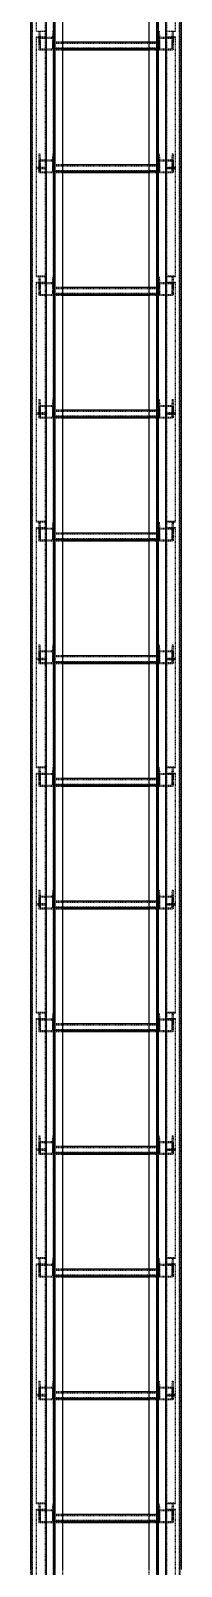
# Model space of a CAD drawing. Header units: millimetres. Extents: x 5143 to 30813, y 232 to 21408.
# Drawn here: x 26132 to 26254, y 14213 to 15460 of the extents above; entities that cross this region are included whole.
import ezdxf

# ---------------------------------------------------------------- set-up
doc = ezdxf.new("R2010")
doc.units = ezdxf.units.MM
doc.header["$LTSCALE"] = 0.25
for name, pattern in [('XKITLINE00', [0]), ('XKITLINE02', [4, 2, -2]), ('XKITLINE03', [6, 3, -1, 1, -1])]:
    doc.linetypes.add(name, pattern=pattern)

msp = doc.modelspace()

# ---------------------------------------------------------------- linework, layer by layer
at = {"color": 3, "linetype": 'XKITLINE02'}
for p, q in [((26132.5, 14106.6), (26132.5, 15751.3)), ((26133.1, 14107), (26133.1, 15752)), ((26150.3, 14107), (26150.3, 15752)), ((26150.8, 14106.6), (26150.8, 15751.3)), ((26151.7, 14106.6), (26151.7, 15752.1)), ((26234.9, 14106.6), (26234.9, 15751.3)), ((26235.4, 14107), (26235.4, 15752)), ((26252.7, 14107), (26252.7, 15752)), ((26253.2, 14106.6), (26253.2, 15751.3)), ((26227.9, 14101.9), (26227.9, 15741.9)), ((26234.5, 14100.4), (26234.5, 15741.9)), ((26235.4, 14100.3), (26235.4, 15742)), ((26234.1, 14162.1), (26234.1, 15722.6)), ((26131.7, 14120.8), (26131.7, 15703.3)), ((26157.9, 14102), (26157.9, 15697)), ((26150.4, 14100.3), (26150.4, 15670.6)), ((26151.2, 14100.4), (26151.2, 15670.6)), ((26136.4, 15459.6), (26136.4, 15547.9)), ((26143.6, 15454), (26143.6, 15547.3)), ((26144.4, 15454), (26144.4, 15547.9)), ((26241.4, 15454), (26241.4, 15547.9)), ((26242.2, 15454), (26242.2, 15547.3)), ((26249.4, 15459.6), (26249.4, 15547.9)), ((26136.4, 15459.6), (26143.6, 15459.6)), ((26136.4, 15348.6), (26136.4, 15455)), ((26136.4, 15455), (26143.6, 15455)), ((26136.4, 15454.5), (26144.4, 15454.5)), ((26138.4, 15459.5), (26138.4, 15450)), ((26138.4, 15459.5), (26139.1, 15459.5)), ((26138.4, 15459.5), (26138.4, 15454)), ((26138.4, 15454), (26138.4, 15444.5)), ((26138.4, 15454), (26150.4, 15454)), ((26138.4, 15450), (26139.1, 15450)), ((26138.4, 15450), (26138.4, 15444.5)), ((26139.1, 15459.5), (26139.1, 15450)), ((26139.1, 15459.5), (26139.4, 15454.7)), ((26139.1, 15450), (26139.4, 15445.2)), ((26139.4, 15454.7), (26139.4, 15445.2)), ((26139.4, 15454.7), (26149.3, 15454.7)), ((26143.6, 15349.1), (26143.6, 15459.8)), ((26143.6, 15459.8), (26144.4, 15459.8)), ((26143.6, 15454), (26144.4, 15454)), ((26144.4, 15348.6), (26144.4, 15459.8)), ((26149.7, 15459.5), (26149.3, 15454.7)), ((26149.3, 15454.7), (26149.3, 15445.2)), ((26149.7, 15450), (26149.3, 15445.2)), ((26149.7, 15459.5), (26149.7, 15450)), ((26149.7, 15459.5), (26150.4, 15459.5)), ((26149.7, 15450), (26150.4, 15450)), ((26150.4, 15459.5), (26150.4, 15450)), ((26150.4, 15459.5), (26150.4, 15454)), ((26150.4, 15454), (26150.4, 15444.5)), ((26150.4, 15444.5), (26150.4, 15451)), ((26150.4, 15451), (26157.9, 15451)), ((26150.4, 15450.9), (26235.4, 15450.9)), ((26150.4, 15450), (26150.4, 15444.5)), ((26150.4, 15450), (26235.4, 15450)), ((26150.4, 15450), (26235.4, 15450)), ((26227.9, 15451), (26235.4, 15451)), ((26235.4, 15459.5), (26235.4, 15454)), ((26235.4, 15459.5), (26236, 15459.5)), ((26235.4, 15459.5), (26235.4, 15450)), ((26235.4, 15454), (26247.4, 15454)), ((26235.4, 15454), (26235.4, 15444.5)), ((26235.4, 15444.5), (26235.4, 15451)), ((26235.4, 15450), (26235.4, 15444.5)), ((26235.4, 15450), (26236, 15450)), ((26236, 15459.5), (26236.4, 15454.7)), ((26236, 15459.5), (26236, 15450)), ((26236, 15450), (26236.4, 15445.2)), ((26236.4, 15454.7), (26246.3, 15454.7)), ((26236.4, 15454.7), (26236.4, 15445.2)), ((26241.4, 15348.6), (26241.4, 15459.8)), ((26241.4, 15459.8), (26242.2, 15459.8)), ((26241.4, 15454.5), (26249.4, 15454.5)), ((26241.4, 15454), (26242.2, 15454)), ((26242.2, 15349.1), (26242.2, 15459.8)), ((26242.2, 15459.6), (26249.4, 15459.6)), ((26242.2, 15455), (26249.4, 15455)), ((26246.7, 15459.5), (26246.3, 15454.7)), ((26246.3, 15454.7), (26246.3, 15445.2)), ((26246.7, 15450), (26246.3, 15445.2)), ((26246.7, 15459.5), (26247.4, 15459.5)), ((26246.7, 15459.5), (26246.7, 15450)), ((26246.7, 15450), (26247.4, 15450)), ((26247.4, 15459.5), (26247.4, 15454)), ((26247.4, 15459.5), (26247.4, 15450)), ((26247.4, 15454), (26247.4, 15444.5)), ((26247.4, 15450), (26247.4, 15444.5)), ((26249.4, 15348.6), (26249.4, 15455)), ((26138.4, 15444.5), (26150.4, 15444.5)), ((26139.4, 15445.2), (26149.3, 15445.2)), ((26150.4, 15446.1), (26235.4, 15446.1)), ((26150.4, 15445.5), (26157.9, 15445.5)), ((26150.4, 15445.3), (26235.4, 15445.3)), ((26150.4, 15444.5), (26157.9, 15444.5)), ((26227.9, 15445.5), (26235.4, 15445.5)), ((26227.9, 15444.5), (26235.4, 15444.5)), ((26235.4, 15444.5), (26247.4, 15444.5)), ((26236.4, 15445.2), (26246.3, 15445.2)), ((26136.4, 15349.1), (26143.6, 15349.1)), ((26138.4, 15359.9), (26138.4, 15350.3)), ((26138.4, 15359.9), (26139.1, 15359.9)), ((26138.4, 15359.9), (26138.4, 15354.4)), ((26138.4, 15354.4), (26138.4, 15344.8)), ((26138.4, 15354.4), (26150.4, 15354.4)), ((26138.4, 15350.3), (26139.1, 15350.3)), ((26138.4, 15350.3), (26138.4, 15344.8)), ((26139.1, 15359.9), (26139.1, 15350.3)), ((26139.1, 15359.9), (26139.4, 15355.1)), ((26139.1, 15350.3), (26139.4, 15345.5)), ((26139.4, 15355.1), (26139.4, 15345.5)), ((26139.4, 15355.1), (26149.3, 15355.1)), ((26143.6, 15353.9), (26144.4, 15353.9)), ((26149.7, 15359.9), (26149.3, 15355.1)), ((26149.3, 15355.1), (26149.3, 15345.5)), ((26149.7, 15350.3), (26149.3, 15345.5)), ((26149.7, 15359.9), (26149.7, 15350.3)), ((26149.7, 15359.9), (26150.4, 15359.9)), ((26149.7, 15350.3), (26150.4, 15350.3)), ((26150.4, 15359.9), (26150.4, 15350.3)), ((26150.4, 15359.9), (26150.4, 15354.4)), ((26150.4, 15354.4), (26150.4, 15344.8)), ((26150.4, 15344.8), (26150.4, 15351.3)), ((26150.4, 15351.3), (26235.4, 15351.3)), ((26150.4, 15351.3), (26157.9, 15351.3)), ((26150.4, 15350.4), (26235.4, 15350.4)), ((26150.4, 15350.3), (26235.4, 15350.3)), ((26150.4, 15350.3), (26150.4, 15344.8)), ((26227.9, 15351.3), (26235.4, 15351.3)), ((26235.4, 15359.9), (26235.4, 15354.4)), ((26235.4, 15359.9), (26236, 15359.9)), ((26235.4, 15359.9), (26235.4, 15350.3)), ((26235.4, 15354.4), (26247.4, 15354.4)), ((26235.4, 15354.4), (26235.4, 15344.8)), ((26235.4, 15344.8), (26235.4, 15351.3)), ((26235.4, 15350.3), (26235.4, 15344.8)), ((26235.4, 15350.3), (26236, 15350.3)), ((26236, 15359.9), (26236.4, 15355.1)), ((26236, 15359.9), (26236, 15350.3)), ((26236, 15350.3), (26236.4, 15345.5)), ((26236.4, 15355.1), (26246.3, 15355.1)), ((26236.4, 15355.1), (26236.4, 15345.5)), ((26241.4, 15353.9), (26242.2, 15353.9)), ((26242.2, 15349.1), (26249.4, 15349.1)), ((26246.7, 15359.9), (26246.3, 15355.1)), ((26246.3, 15355.1), (26246.3, 15345.5)), ((26246.7, 15350.3), (26246.3, 15345.5)), ((26246.7, 15359.9), (26247.4, 15359.9)), ((26246.7, 15359.9), (26246.7, 15350.3)), ((26246.7, 15350.3), (26247.4, 15350.3)), ((26247.4, 15359.9), (26247.4, 15354.4)), ((26247.4, 15359.9), (26247.4, 15350.3)), ((26247.4, 15354.4), (26247.4, 15344.8)), ((26247.4, 15350.3), (26247.4, 15344.8)), ((26136.4, 15348.6), (26144.4, 15348.6)), ((26136.4, 15260.4), (26136.4, 15348.6)), ((26136.4, 15348.6), (26144.4, 15348.6)), ((26136.4, 15348), (26143.6, 15348)), ((26138.4, 15344.8), (26150.4, 15344.8)), ((26139.4, 15345.5), (26149.3, 15345.5)), ((26143.6, 15254.7), (26143.6, 15348)), ((26143.6, 15342.3), (26144.4, 15342.3)), ((26144.4, 15254.7), (26144.4, 15348.6)), ((26150.4, 15346.5), (26235.4, 15346.5)), ((26150.4, 15345.9), (26157.9, 15345.9)), ((26150.4, 15345.6), (26235.4, 15345.6)), ((26150.4, 15344.8), (26157.9, 15344.8)), ((26227.9, 15345.9), (26235.4, 15345.9)), ((26227.9, 15344.8), (26235.4, 15344.8)), ((26235.4, 15344.8), (26247.4, 15344.8)), ((26236.4, 15345.5), (26246.3, 15345.5)), ((26241.4, 15348.6), (26249.4, 15348.6)), ((26241.4, 15254.7), (26241.4, 15348.6)), ((26241.4, 15348.6), (26249.4, 15348.6)), ((26241.4, 15342.3), (26242.2, 15342.3)), ((26242.2, 15254.7), (26242.2, 15348)), ((26242.2, 15348), (26249.4, 15348)), ((26249.4, 15260.4), (26249.4, 15348.6)), ((26136.4, 15261), (26144.4, 15261)), ((26136.4, 15260.4), (26143.6, 15260.4)), ((26136.4, 15149.3), (26136.4, 15255.7)), ((26136.4, 15255.7), (26143.6, 15255.7)), ((26136.4, 15255.2), (26144.4, 15255.2)), ((26138.4, 15260.2), (26138.4, 15250.7)), ((26138.4, 15260.2), (26139.1, 15260.2)), ((26138.4, 15260.2), (26138.4, 15254.8)), ((26138.4, 15254.8), (26138.4, 15245.2)), ((26138.4, 15254.8), (26150.4, 15254.8)), ((26138.4, 15250.7), (26139.1, 15250.7)), ((26138.4, 15250.7), (26138.4, 15245.2)), ((26139.1, 15260.2), (26139.1, 15250.7)), ((26139.1, 15260.2), (26139.4, 15255.5)), ((26139.1, 15250.7), (26139.4, 15245.9)), ((26139.4, 15255.5), (26139.4, 15245.9)), ((26139.4, 15255.5), (26149.3, 15255.5)), ((26143.6, 15149.9), (26143.6, 15260.5)), ((26143.6, 15260.5), (26144.4, 15260.5)), ((26143.6, 15254.7), (26144.4, 15254.7)), ((26144.4, 15149.3), (26144.4, 15260.5)), ((26149.7, 15260.2), (26149.3, 15255.5)), ((26149.3, 15255.5), (26149.3, 15245.9)), ((26149.7, 15250.7), (26149.3, 15245.9)), ((26149.7, 15260.2), (26149.7, 15250.7)), ((26149.7, 15260.2), (26150.4, 15260.2)), ((26149.7, 15250.7), (26150.4, 15250.7)), ((26150.4, 15260.2), (26150.4, 15250.7)), ((26150.4, 15260.2), (26150.4, 15254.8)), ((26150.4, 15254.8), (26150.4, 15245.2)), ((26150.4, 15245.2), (26150.4, 15251.7)), ((26150.4, 15251.7), (26235.4, 15251.7)), ((26150.4, 15251.7), (26157.9, 15251.7)), ((26150.4, 15250.7), (26150.4, 15245.2)), ((26150.4, 15250.7), (26235.4, 15250.7)), ((26150.4, 15250.7), (26235.4, 15250.7)), ((26227.9, 15251.7), (26235.4, 15251.7)), ((26235.4, 15260.2), (26235.4, 15254.8)), ((26235.4, 15260.2), (26236, 15260.2)), ((26235.4, 15260.2), (26235.4, 15250.7)), ((26235.4, 15254.8), (26247.4, 15254.8)), ((26235.4, 15254.8), (26235.4, 15245.2)), ((26235.4, 15245.2), (26235.4, 15251.7)), ((26235.4, 15250.7), (26235.4, 15245.2)), ((26235.4, 15250.7), (26236, 15250.7)), ((26236, 15260.2), (26236.4, 15255.5)), ((26236, 15260.2), (26236, 15250.7)), ((26236, 15250.7), (26236.4, 15245.9)), ((26236.4, 15255.5), (26246.3, 15255.5)), ((26236.4, 15255.5), (26236.4, 15245.9)), ((26241.4, 15261), (26249.4, 15261)), ((26241.4, 15149.3), (26241.4, 15260.5)), ((26241.4, 15260.5), (26242.2, 15260.5)), ((26241.4, 15255.2), (26249.4, 15255.2)), ((26241.4, 15254.7), (26242.2, 15254.7)), ((26242.2, 15149.9), (26242.2, 15260.5)), ((26242.2, 15260.4), (26249.4, 15260.4)), ((26242.2, 15255.7), (26249.4, 15255.7)), ((26246.7, 15260.2), (26246.3, 15255.5)), ((26246.3, 15255.5), (26246.3, 15245.9)), ((26246.7, 15250.7), (26246.3, 15245.9)), ((26246.7, 15260.2), (26247.4, 15260.2)), ((26246.7, 15260.2), (26246.7, 15250.7)), ((26246.7, 15250.7), (26247.4, 15250.7)), ((26247.4, 15260.2), (26247.4, 15254.8)), ((26247.4, 15260.2), (26247.4, 15250.7)), ((26247.4, 15254.8), (26247.4, 15245.2)), ((26247.4, 15250.7), (26247.4, 15245.2)), ((26249.4, 15149.3), (26249.4, 15255.7)), ((26138.4, 15245.2), (26150.4, 15245.2)), ((26139.4, 15245.9), (26149.3, 15245.9)), ((26150.4, 15246.8), (26235.4, 15246.8)), ((26150.4, 15246.2), (26157.9, 15246.2)), ((26150.4, 15246), (26235.4, 15246)), ((26150.4, 15245.2), (26157.9, 15245.2)), ((26227.9, 15246.2), (26235.4, 15246.2)), ((26227.9, 15245.2), (26235.4, 15245.2)), ((26235.4, 15245.2), (26247.4, 15245.2)), ((26236.4, 15245.9), (26246.3, 15245.9)), ((26136.4, 15149.9), (26143.6, 15149.9)), ((26136.4, 15061.1), (26136.4, 15149.3)), ((26136.4, 15149.3), (26144.4, 15149.3)), ((26136.4, 15149.3), (26144.4, 15149.3)), ((26138.4, 15160.6), (26138.4, 15151.1)), ((26138.4, 15160.6), (26139.1, 15160.6)), ((26138.4, 15160.6), (26138.4, 15155.1)), ((26138.4, 15155.1), (26138.4, 15145.6)), ((26138.4, 15155.1), (26150.4, 15155.1)), ((26138.4, 15151.1), (26139.1, 15151.1)), ((26138.4, 15151.1), (26138.4, 15145.6)), ((26139.1, 15160.6), (26139.1, 15151.1)), ((26139.1, 15160.6), (26139.4, 15155.8)), ((26139.1, 15151.1), (26139.4, 15146.3)), ((26139.4, 15155.8), (26139.4, 15146.3)), ((26139.4, 15155.8), (26149.3, 15155.8)), ((26143.6, 15154.7), (26144.4, 15154.7)), ((26144.4, 15055.4), (26144.4, 15149.3)), ((26149.7, 15160.6), (26149.3, 15155.8)), ((26149.3, 15155.8), (26149.3, 15146.3)), ((26149.7, 15151.1), (26149.3, 15146.3)), ((26149.7, 15160.6), (26149.7, 15151.1)), ((26149.7, 15160.6), (26150.4, 15160.6)), ((26149.7, 15151.1), (26150.4, 15151.1)), ((26150.4, 15160.6), (26150.4, 15151.1)), ((26150.4, 15160.6), (26150.4, 15155.1)), ((26150.4, 15155.1), (26150.4, 15145.6)), ((26150.4, 15145.6), (26150.4, 15152.1)), ((26150.4, 15152.1), (26157.9, 15152.1)), ((26150.4, 15152), (26235.4, 15152)), ((26150.4, 15151.1), (26235.4, 15151.1)), ((26150.4, 15151.1), (26235.4, 15151.1)), ((26150.4, 15151.1), (26150.4, 15145.6)), ((26227.9, 15152.1), (26235.4, 15152.1)), ((26235.4, 15160.6), (26235.4, 15155.1)), ((26235.4, 15160.6), (26236, 15160.6)), ((26235.4, 15160.6), (26235.4, 15151.1)), ((26235.4, 15155.1), (26247.4, 15155.1)), ((26235.4, 15155.1), (26235.4, 15145.6)), ((26235.4, 15145.6), (26235.4, 15152.1)), ((26235.4, 15151.1), (26235.4, 15145.6)), ((26235.4, 15151.1), (26236, 15151.1)), ((26236, 15160.6), (26236.4, 15155.8)), ((26236, 15160.6), (26236, 15151.1)), ((26236, 15151.1), (26236.4, 15146.3)), ((26236.4, 15155.8), (26246.3, 15155.8)), ((26236.4, 15155.8), (26236.4, 15146.3)), ((26241.4, 15154.7), (26242.2, 15154.7)), ((26241.4, 15055.4), (26241.4, 15149.3)), ((26241.4, 15149.3), (26249.4, 15149.3)), ((26241.4, 15149.3), (26249.4, 15149.3)), ((26242.2, 15149.9), (26249.4, 15149.9)), ((26246.7, 15160.6), (26246.3, 15155.8)), ((26246.3, 15155.8), (26246.3, 15146.3)), ((26246.7, 15151.1), (26246.3, 15146.3)), ((26246.7, 15160.6), (26247.4, 15160.6)), ((26246.7, 15160.6), (26246.7, 15151.1)), ((26246.7, 15151.1), (26247.4, 15151.1)), ((26247.4, 15160.6), (26247.4, 15155.1)), ((26247.4, 15160.6), (26247.4, 15151.1)), ((26247.4, 15155.1), (26247.4, 15145.6)), ((26247.4, 15151.1), (26247.4, 15145.6)), ((26249.4, 15061.1), (26249.4, 15149.3)), ((26136.4, 15148.7), (26143.6, 15148.7)), ((26138.4, 15145.6), (26150.4, 15145.6)), ((26139.4, 15146.3), (26149.3, 15146.3)), ((26143.6, 15055.4), (26143.6, 15148.7)), ((26143.6, 15143.1), (26144.4, 15143.1)), ((26150.4, 15147.2), (26235.4, 15147.2)), ((26150.4, 15146.6), (26157.9, 15146.6)), ((26150.4, 15146.4), (26235.4, 15146.4)), ((26150.4, 15145.6), (26157.9, 15145.6)), ((26227.9, 15146.6), (26235.4, 15146.6)), ((26227.9, 15145.6), (26235.4, 15145.6)), ((26235.4, 15145.6), (26247.4, 15145.6)), ((26236.4, 15146.3), (26246.3, 15146.3)), ((26241.4, 15143.1), (26242.2, 15143.1)), ((26242.2, 15055.4), (26242.2, 15148.7)), ((26242.2, 15148.7), (26249.4, 15148.7)), ((26136.4, 15061.7), (26144.4, 15061.7)), ((26136.4, 15061.1), (26143.6, 15061.1)), ((26136.4, 14950.1), (26136.4, 15056.5)), ((26136.4, 15056.5), (26143.6, 15056.5)), ((26136.4, 15055.9), (26144.4, 15055.9)), ((26138.4, 15061), (26138.4, 15051.4)), ((26138.4, 15061), (26139.1, 15061)), ((26138.4, 15061), (26138.4, 15055.5)), ((26138.4, 15055.5), (26138.4, 15045.9)), ((26138.4, 15055.5), (26150.4, 15055.5)), ((26138.4, 15051.4), (26139.1, 15051.4)), ((26138.4, 15051.4), (26138.4, 15045.9)), ((26139.1, 15061), (26139.1, 15051.4)), ((26139.1, 15061), (26139.4, 15056.2)), ((26139.1, 15051.4), (26139.4, 15046.6)), ((26139.4, 15056.2), (26139.4, 15046.6)), ((26139.4, 15056.2), (26149.3, 15056.2)), ((26143.6, 14950.6), (26143.6, 15061.2)), ((26143.6, 15061.2), (26144.4, 15061.2)), ((26143.6, 15055.4), (26144.4, 15055.4)), ((26144.4, 14950.1), (26144.4, 15061.2)), ((26149.7, 15061), (26149.3, 15056.2)), ((26149.3, 15056.2), (26149.3, 15046.6)), ((26149.7, 15051.4), (26149.3, 15046.6)), ((26149.7, 15061), (26149.7, 15051.4)), ((26149.7, 15061), (26150.4, 15061)), ((26149.7, 15051.4), (26150.4, 15051.4)), ((26150.4, 15061), (26150.4, 15051.4)), ((26150.4, 15061), (26150.4, 15055.5)), ((26150.4, 15055.5), (26150.4, 15045.9)), ((26150.4, 15045.9), (26150.4, 15052.4)), ((26150.4, 15052.4), (26235.4, 15052.4)), ((26150.4, 15052.4), (26157.9, 15052.4)), ((26150.4, 15051.5), (26235.4, 15051.5)), ((26150.4, 15051.4), (26235.4, 15051.4)), ((26150.4, 15051.4), (26150.4, 15045.9)), ((26227.9, 15052.4), (26235.4, 15052.4)), ((26235.4, 15061), (26235.4, 15055.5)), ((26235.4, 15061), (26236, 15061)), ((26235.4, 15061), (26235.4, 15051.4)), ((26235.4, 15055.5), (26247.4, 15055.5)), ((26235.4, 15055.5), (26235.4, 15045.9)), ((26235.4, 15045.9), (26235.4, 15052.4)), ((26235.4, 15051.4), (26235.4, 15045.9)), ((26235.4, 15051.4), (26236, 15051.4)), ((26236, 15061), (26236.4, 15056.2)), ((26236, 15061), (26236, 15051.4)), ((26236, 15051.4), (26236.4, 15046.6)), ((26236.4, 15056.2), (26246.3, 15056.2)), ((26236.4, 15056.2), (26236.4, 15046.6)), ((26241.4, 15061.7), (26249.4, 15061.7)), ((26241.4, 14950.1), (26241.4, 15061.2)), ((26241.4, 15061.2), (26242.2, 15061.2)), ((26241.4, 15055.9), (26249.4, 15055.9)), ((26241.4, 15055.4), (26242.2, 15055.4)), ((26242.2, 14950.6), (26242.2, 15061.2)), ((26242.2, 15061.1), (26249.4, 15061.1)), ((26242.2, 15056.5), (26249.4, 15056.5)), ((26246.7, 15061), (26246.3, 15056.2)), ((26246.3, 15056.2), (26246.3, 15046.6)), ((26246.7, 15051.4), (26246.3, 15046.6)), ((26246.7, 15061), (26247.4, 15061)), ((26246.7, 15061), (26246.7, 15051.4)), ((26246.7, 15051.4), (26247.4, 15051.4)), ((26247.4, 15061), (26247.4, 15055.5)), ((26247.4, 15061), (26247.4, 15051.4)), ((26247.4, 15055.5), (26247.4, 15045.9)), ((26247.4, 15051.4), (26247.4, 15045.9)), ((26249.4, 14950.1), (26249.4, 15056.5)), ((26138.4, 15045.9), (26150.4, 15045.9)), ((26139.4, 15046.6), (26149.3, 15046.6)), ((26150.4, 15047.6), (26235.4, 15047.6)), ((26150.4, 15047), (26157.9, 15047)), ((26150.4, 15046.7), (26235.4, 15046.7)), ((26150.4, 15045.9), (26157.9, 15045.9)), ((26227.9, 15047), (26235.4, 15047)), ((26227.9, 15045.9), (26235.4, 15045.9)), ((26235.4, 15045.9), (26247.4, 15045.9)), ((26236.4, 15046.6), (26246.3, 15046.6)), ((26136.4, 14950.6), (26143.6, 14950.6)), ((26136.4, 14950.1), (26144.4, 14950.1)), ((26136.4, 14861.8), (26136.4, 14950.1)), ((26136.4, 14950.1), (26144.4, 14950.1)), ((26138.4, 14961.3), (26138.4, 14951.8)), ((26138.4, 14961.3), (26139.1, 14961.3)), ((26138.4, 14961.3), (26138.4, 14955.9)), ((26138.4, 14955.9), (26138.4, 14946.3)), ((26138.4, 14955.9), (26150.4, 14955.9)), ((26138.4, 14951.8), (26139.1, 14951.8)), ((26138.4, 14951.8), (26138.4, 14946.3)), ((26139.1, 14961.3), (26139.1, 14951.8)), ((26139.1, 14961.3), (26139.4, 14956.5)), ((26139.1, 14951.8), (26139.4, 14947)), ((26139.4, 14956.5), (26139.4, 14947)), ((26139.4, 14956.5), (26149.3, 14956.5)), ((26143.6, 14955.4), (26144.4, 14955.4)), ((26144.4, 14856.2), (26144.4, 14950.1)), ((26149.7, 14961.3), (26149.3, 14956.5)), ((26149.3, 14956.5), (26149.3, 14947)), ((26149.7, 14951.8), (26149.3, 14947)), ((26149.7, 14961.3), (26149.7, 14951.8)), ((26149.7, 14961.3), (26150.4, 14961.3)), ((26149.7, 14951.8), (26150.4, 14951.8)), ((26150.4, 14961.3), (26150.4, 14951.8)), ((26150.4, 14961.3), (26150.4, 14955.9)), ((26150.4, 14955.9), (26150.4, 14946.3)), ((26150.4, 14946.3), (26150.4, 14952.8)), ((26150.4, 14952.8), (26157.9, 14952.8)), ((26150.4, 14952.7), (26235.4, 14952.7)), ((26150.4, 14951.8), (26235.4, 14951.8)), ((26150.4, 14951.8), (26235.4, 14951.8)), ((26150.4, 14951.8), (26150.4, 14946.3)), ((26227.9, 14952.8), (26235.4, 14952.8)), ((26235.4, 14961.3), (26235.4, 14955.9)), ((26235.4, 14961.3), (26236, 14961.3)), ((26235.4, 14961.3), (26235.4, 14951.8)), ((26235.4, 14955.9), (26247.4, 14955.9)), ((26235.4, 14955.9), (26235.4, 14946.3)), ((26235.4, 14946.3), (26235.4, 14952.8)), ((26235.4, 14951.8), (26235.4, 14946.3)), ((26235.4, 14951.8), (26236, 14951.8)), ((26236, 14961.3), (26236.4, 14956.5)), ((26236, 14961.3), (26236, 14951.8)), ((26236, 14951.8), (26236.4, 14947)), ((26236.4, 14956.5), (26246.3, 14956.5)), ((26236.4, 14956.5), (26236.4, 14947)), ((26241.4, 14955.4), (26242.2, 14955.4)), ((26241.4, 14950.1), (26249.4, 14950.1)), ((26241.4, 14856.2), (26241.4, 14950.1)), ((26241.4, 14950.1), (26249.4, 14950.1)), ((26242.2, 14950.6), (26249.4, 14950.6)), ((26246.7, 14961.3), (26246.3, 14956.5)), ((26246.3, 14956.5), (26246.3, 14947)), ((26246.7, 14951.8), (26246.3, 14947)), ((26246.7, 14961.3), (26247.4, 14961.3)), ((26246.7, 14961.3), (26246.7, 14951.8)), ((26246.7, 14951.8), (26247.4, 14951.8)), ((26247.4, 14961.3), (26247.4, 14955.9)), ((26247.4, 14961.3), (26247.4, 14951.8)), ((26247.4, 14955.9), (26247.4, 14946.3)), ((26247.4, 14951.8), (26247.4, 14946.3)), ((26249.4, 14861.8), (26249.4, 14950.1)), ((26136.4, 14949.4), (26143.6, 14949.4)), ((26138.4, 14946.3), (26150.4, 14946.3)), ((26139.4, 14947), (26149.3, 14947)), ((26143.6, 14856.2), (26143.6, 14949.4)), ((26143.6, 14943.8), (26144.4, 14943.8)), ((26150.4, 14947.9), (26235.4, 14947.9)), ((26150.4, 14947.3), (26157.9, 14947.3)), ((26150.4, 14947.1), (26235.4, 14947.1)), ((26150.4, 14946.3), (26157.9, 14946.3)), ((26227.9, 14947.3), (26235.4, 14947.3)), ((26227.9, 14946.3), (26235.4, 14946.3)), ((26235.4, 14946.3), (26247.4, 14946.3)), ((26236.4, 14947), (26246.3, 14947)), ((26241.4, 14943.8), (26242.2, 14943.8)), ((26242.2, 14856.2), (26242.2, 14949.4)), ((26242.2, 14949.4), (26249.4, 14949.4)), ((26136.4, 14862.4), (26144.4, 14862.4)), ((26241.4, 14862.4), (26249.4, 14862.4)), ((26136.4, 14861.8), (26143.6, 14861.8)), ((26136.4, 14750.8), (26136.4, 14857.2)), ((26136.4, 14857.2), (26143.6, 14857.2)), ((26136.4, 14856.6), (26144.4, 14856.6)), ((26138.4, 14861.7), (26138.4, 14852.1)), ((26138.4, 14861.7), (26139.1, 14861.7)), ((26138.4, 14861.7), (26138.4, 14856.2)), ((26138.4, 14856.2), (26138.4, 14846.7)), ((26138.4, 14856.2), (26150.4, 14856.2)), ((26138.4, 14852.1), (26139.1, 14852.1)), ((26138.4, 14852.1), (26138.4, 14846.7)), ((26139.1, 14861.7), (26139.1, 14852.1)), ((26139.1, 14861.7), (26139.4, 14856.9)), ((26139.1, 14852.1), (26139.4, 14847.4)), ((26139.4, 14856.9), (26139.4, 14847.4)), ((26139.4, 14856.9), (26149.3, 14856.9)), ((26143.6, 14751.3), (26143.6, 14862)), ((26143.6, 14862), (26144.4, 14862)), ((26143.6, 14856.2), (26144.4, 14856.2)), ((26144.4, 14750.8), (26144.4, 14862)), ((26149.7, 14861.7), (26149.3, 14856.9)), ((26149.3, 14856.9), (26149.3, 14847.4)), ((26149.7, 14852.1), (26149.3, 14847.4)), ((26149.7, 14861.7), (26149.7, 14852.1)), ((26149.7, 14861.7), (26150.4, 14861.7)), ((26149.7, 14852.1), (26150.4, 14852.1)), ((26150.4, 14861.7), (26150.4, 14852.1)), ((26150.4, 14861.7), (26150.4, 14856.2)), ((26150.4, 14856.2), (26150.4, 14846.7)), ((26150.4, 14846.7), (26150.4, 14853.2)), ((26150.4, 14853.2), (26157.9, 14853.2)), ((26150.4, 14853.1), (26235.4, 14853.1)), ((26150.4, 14852.2), (26235.4, 14852.2)), ((26150.4, 14852.1), (26235.4, 14852.1)), ((26150.4, 14852.1), (26150.4, 14846.7)), ((26227.9, 14853.2), (26235.4, 14853.2)), ((26235.4, 14861.7), (26235.4, 14856.2)), ((26235.4, 14861.7), (26236, 14861.7)), ((26235.4, 14861.7), (26235.4, 14852.1)), ((26235.4, 14856.2), (26247.4, 14856.2)), ((26235.4, 14856.2), (26235.4, 14846.7)), ((26235.4, 14846.7), (26235.4, 14853.2)), ((26235.4, 14852.1), (26235.4, 14846.7)), ((26235.4, 14852.1), (26236, 14852.1)), ((26236, 14861.7), (26236.4, 14856.9)), ((26236, 14861.7), (26236, 14852.1)), ((26236, 14852.1), (26236.4, 14847.4)), ((26236.4, 14856.9), (26246.3, 14856.9)), ((26236.4, 14856.9), (26236.4, 14847.4)), ((26241.4, 14750.8), (26241.4, 14862)), ((26241.4, 14862), (26242.2, 14862)), ((26241.4, 14856.6), (26249.4, 14856.6)), ((26241.4, 14856.2), (26242.2, 14856.2)), ((26242.2, 14751.3), (26242.2, 14862)), ((26242.2, 14861.8), (26249.4, 14861.8)), ((26242.2, 14857.2), (26249.4, 14857.2)), ((26246.7, 14861.7), (26246.3, 14856.9)), ((26246.3, 14856.9), (26246.3, 14847.4)), ((26246.7, 14852.1), (26246.3, 14847.4)), ((26246.7, 14861.7), (26247.4, 14861.7)), ((26246.7, 14861.7), (26246.7, 14852.1)), ((26246.7, 14852.1), (26247.4, 14852.1)), ((26247.4, 14861.7), (26247.4, 14856.2)), ((26247.4, 14861.7), (26247.4, 14852.1)), ((26247.4, 14856.2), (26247.4, 14846.7)), ((26247.4, 14852.1), (26247.4, 14846.7)), ((26249.4, 14750.8), (26249.4, 14857.2)), ((26138.4, 14846.7), (26150.4, 14846.7)), ((26139.4, 14847.4), (26149.3, 14847.4)), ((26150.4, 14848.3), (26235.4, 14848.3)), ((26150.4, 14847.7), (26157.9, 14847.7)), ((26150.4, 14847.5), (26235.4, 14847.5)), ((26150.4, 14846.7), (26157.9, 14846.7)), ((26227.9, 14847.7), (26235.4, 14847.7)), ((26227.9, 14846.7), (26235.4, 14846.7)), ((26235.4, 14846.7), (26247.4, 14846.7)), ((26236.4, 14847.4), (26246.3, 14847.4)), ((26136.4, 14751.3), (26143.6, 14751.3)), ((26136.4, 14662.5), (26136.4, 14750.8)), ((26136.4, 14750.8), (26144.4, 14750.8)), ((26136.4, 14750.8), (26144.4, 14750.8)), ((26136.4, 14750.2), (26143.6, 14750.2)), ((26138.4, 14762.1), (26138.4, 14752.5)), ((26138.4, 14762.1), (26139.1, 14762.1)), ((26138.4, 14762.1), (26138.4, 14756.6)), ((26138.4, 14756.6), (26138.4, 14747)), ((26138.4, 14756.6), (26150.4, 14756.6)), ((26138.4, 14752.5), (26139.1, 14752.5)), ((26138.4, 14752.5), (26138.4, 14747)), ((26139.1, 14762.1), (26139.1, 14752.5)), ((26139.1, 14762.1), (26139.4, 14757.3)), ((26139.1, 14752.5), (26139.4, 14747.7)), ((26139.4, 14757.3), (26139.4, 14747.7)), ((26139.4, 14757.3), (26149.3, 14757.3)), ((26143.6, 14756.1), (26144.4, 14756.1)), ((26143.6, 14656.9), (26143.6, 14750.2)), ((26144.4, 14656.9), (26144.4, 14750.8)), ((26149.7, 14762.1), (26149.3, 14757.3)), ((26149.3, 14757.3), (26149.3, 14747.7)), ((26149.7, 14752.5), (26149.3, 14747.7)), ((26149.7, 14762.1), (26149.7, 14752.5)), ((26149.7, 14762.1), (26150.4, 14762.1)), ((26149.7, 14752.5), (26150.4, 14752.5)), ((26150.4, 14762.1), (26150.4, 14752.5)), ((26150.4, 14762.1), (26150.4, 14756.6)), ((26150.4, 14756.6), (26150.4, 14747)), ((26150.4, 14747), (26150.4, 14753.5)), ((26150.4, 14753.5), (26235.4, 14753.5)), ((26150.4, 14753.5), (26157.9, 14753.5)), ((26150.4, 14752.6), (26235.4, 14752.6)), ((26150.4, 14752.5), (26235.4, 14752.5)), ((26150.4, 14752.5), (26150.4, 14747)), ((26227.9, 14753.5), (26235.4, 14753.5)), ((26235.4, 14762.1), (26235.4, 14756.6)), ((26235.4, 14762.1), (26236, 14762.1)), ((26235.4, 14762.1), (26235.4, 14752.5)), ((26235.4, 14756.6), (26247.4, 14756.6)), ((26235.4, 14756.6), (26235.4, 14747)), ((26235.4, 14747), (26235.4, 14753.5)), ((26235.4, 14752.5), (26235.4, 14747)), ((26235.4, 14752.5), (26236, 14752.5)), ((26236, 14762.1), (26236.4, 14757.3)), ((26236, 14762.1), (26236, 14752.5)), ((26236, 14752.5), (26236.4, 14747.7)), ((26236.4, 14757.3), (26246.3, 14757.3)), ((26236.4, 14757.3), (26236.4, 14747.7)), ((26241.4, 14756.1), (26242.2, 14756.1)), ((26241.4, 14750.8), (26249.4, 14750.8)), ((26241.4, 14656.9), (26241.4, 14750.8)), ((26241.4, 14750.8), (26249.4, 14750.8)), ((26242.2, 14751.3), (26249.4, 14751.3)), ((26242.2, 14656.9), (26242.2, 14750.2)), ((26242.2, 14750.2), (26249.4, 14750.2)), ((26246.7, 14762.1), (26246.3, 14757.3)), ((26246.3, 14757.3), (26246.3, 14747.7)), ((26246.7, 14752.5), (26246.3, 14747.7)), ((26246.7, 14762.1), (26247.4, 14762.1)), ((26246.7, 14762.1), (26246.7, 14752.5)), ((26246.7, 14752.5), (26247.4, 14752.5)), ((26247.4, 14762.1), (26247.4, 14756.6)), ((26247.4, 14762.1), (26247.4, 14752.5)), ((26247.4, 14756.6), (26247.4, 14747)), ((26247.4, 14752.5), (26247.4, 14747)), ((26249.4, 14662.5), (26249.4, 14750.8)), ((26138.4, 14747), (26150.4, 14747)), ((26139.4, 14747.7), (26149.3, 14747.7)), ((26143.6, 14744.5), (26144.4, 14744.5)), ((26150.4, 14748.7), (26235.4, 14748.7)), ((26150.4, 14748.1), (26157.9, 14748.1)), ((26150.4, 14747.8), (26235.4, 14747.8)), ((26150.4, 14747), (26157.9, 14747)), ((26227.9, 14748.1), (26235.4, 14748.1)), ((26227.9, 14747), (26235.4, 14747)), ((26235.4, 14747), (26247.4, 14747)), ((26236.4, 14747.7), (26246.3, 14747.7)), ((26241.4, 14744.5), (26242.2, 14744.5)), ((26136.4, 14663.2), (26144.4, 14663.2)), ((26241.4, 14663.2), (26249.4, 14663.2)), ((26136.4, 14662.5), (26143.6, 14662.5)), ((26136.4, 14551.5), (26136.4, 14657.9)), ((26136.4, 14657.9), (26143.6, 14657.9)), ((26136.4, 14657.4), (26144.4, 14657.4)), ((26138.4, 14662.4), (26138.4, 14652.9)), ((26138.4, 14662.4), (26139.1, 14662.4)), ((26138.4, 14662.4), (26138.4, 14656.9)), ((26138.4, 14656.9), (26138.4, 14647.4)), ((26138.4, 14656.9), (26150.4, 14656.9)), ((26138.4, 14652.9), (26139.1, 14652.9)), ((26138.4, 14652.9), (26138.4, 14647.4)), ((26139.1, 14662.4), (26139.1, 14652.9)), ((26139.1, 14662.4), (26139.4, 14657.6)), ((26139.1, 14652.9), (26139.4, 14648.1)), ((26139.4, 14657.6), (26139.4, 14648.1)), ((26139.4, 14657.6), (26149.3, 14657.6)), ((26143.6, 14552.1), (26143.6, 14662.7)), ((26143.6, 14662.7), (26144.4, 14662.7)), ((26143.6, 14656.9), (26144.4, 14656.9)), ((26144.4, 14551.5), (26144.4, 14662.7)), ((26149.7, 14662.4), (26149.3, 14657.6)), ((26149.3, 14657.6), (26149.3, 14648.1)), ((26149.7, 14652.9), (26149.3, 14648.1)), ((26149.7, 14662.4), (26149.7, 14652.9)), ((26149.7, 14662.4), (26150.4, 14662.4)), ((26149.7, 14652.9), (26150.4, 14652.9)), ((26150.4, 14662.4), (26150.4, 14652.9)), ((26150.4, 14662.4), (26150.4, 14656.9)), ((26150.4, 14656.9), (26150.4, 14647.4)), ((26150.4, 14647.4), (26150.4, 14653.9)), ((26150.4, 14653.9), (26157.9, 14653.9)), ((26150.4, 14653.8), (26235.4, 14653.8)), ((26150.4, 14652.9), (26150.4, 14647.4)), ((26150.4, 14652.9), (26235.4, 14652.9)), ((26150.4, 14652.9), (26235.4, 14652.9)), ((26227.9, 14653.9), (26235.4, 14653.9)), ((26235.4, 14662.4), (26235.4, 14656.9)), ((26235.4, 14662.4), (26236, 14662.4)), ((26235.4, 14662.4), (26235.4, 14652.9)), ((26235.4, 14656.9), (26247.4, 14656.9)), ((26235.4, 14656.9), (26235.4, 14647.4)), ((26235.4, 14647.4), (26235.4, 14653.9)), ((26235.4, 14652.9), (26235.4, 14647.4)), ((26235.4, 14652.9), (26236, 14652.9)), ((26236, 14662.4), (26236.4, 14657.6)), ((26236, 14662.4), (26236, 14652.9)), ((26236, 14652.9), (26236.4, 14648.1)), ((26236.4, 14657.6), (26246.3, 14657.6)), ((26236.4, 14657.6), (26236.4, 14648.1)), ((26241.4, 14551.5), (26241.4, 14662.7)), ((26241.4, 14662.7), (26242.2, 14662.7)), ((26241.4, 14657.4), (26249.4, 14657.4)), ((26241.4, 14656.9), (26242.2, 14656.9)), ((26242.2, 14552.1), (26242.2, 14662.7)), ((26242.2, 14662.5), (26249.4, 14662.5)), ((26242.2, 14657.9), (26249.4, 14657.9)), ((26246.7, 14662.4), (26246.3, 14657.6)), ((26246.3, 14657.6), (26246.3, 14648.1)), ((26246.7, 14652.9), (26246.3, 14648.1)), ((26246.7, 14662.4), (26247.4, 14662.4)), ((26246.7, 14662.4), (26246.7, 14652.9)), ((26246.7, 14652.9), (26247.4, 14652.9)), ((26247.4, 14662.4), (26247.4, 14656.9)), ((26247.4, 14662.4), (26247.4, 14652.9)), ((26247.4, 14656.9), (26247.4, 14647.4)), ((26247.4, 14652.9), (26247.4, 14647.4)), ((26249.4, 14551.5), (26249.4, 14657.9)), ((26138.4, 14647.4), (26150.4, 14647.4)), ((26139.4, 14648.1), (26149.3, 14648.1)), ((26150.4, 14649), (26235.4, 14649)), ((26150.4, 14648.4), (26157.9, 14648.4)), ((26150.4, 14648.2), (26235.4, 14648.2)), ((26150.4, 14647.4), (26157.9, 14647.4)), ((26227.9, 14648.4), (26235.4, 14648.4)), ((26227.9, 14647.4), (26235.4, 14647.4)), ((26235.4, 14647.4), (26247.4, 14647.4)), ((26236.4, 14648.1), (26246.3, 14648.1)), ((26136.4, 14552.1), (26143.6, 14552.1)), ((26136.4, 14463.3), (26136.4, 14551.5)), ((26136.4, 14551.5), (26144.4, 14551.5)), ((26136.4, 14551.5), (26144.4, 14551.5)), ((26136.4, 14550.9), (26143.6, 14550.9)), ((26138.4, 14562.8), (26138.4, 14553.2)), ((26138.4, 14562.8), (26139.1, 14562.8)), ((26138.4, 14562.8), (26138.4, 14557.3)), ((26138.4, 14557.3), (26138.4, 14547.8)), ((26138.4, 14557.3), (26150.4, 14557.3)), ((26138.4, 14553.2), (26139.1, 14553.2)), ((26138.4, 14553.2), (26138.4, 14547.8)), ((26139.1, 14562.8), (26139.1, 14553.2)), ((26139.1, 14562.8), (26139.4, 14558)), ((26139.1, 14553.2), (26139.4, 14548.5)), ((26139.4, 14558), (26139.4, 14548.5)), ((26139.4, 14558), (26149.3, 14558)), ((26143.6, 14556.8), (26144.4, 14556.8)), ((26143.6, 14457.6), (26143.6, 14550.9)), ((26144.4, 14457.6), (26144.4, 14551.5)), ((26149.7, 14562.8), (26149.3, 14558)), ((26149.3, 14558), (26149.3, 14548.5)), ((26149.7, 14553.2), (26149.3, 14548.5)), ((26149.7, 14562.8), (26149.7, 14553.2)), ((26149.7, 14562.8), (26150.4, 14562.8)), ((26149.7, 14553.2), (26150.4, 14553.2)), ((26150.4, 14562.8), (26150.4, 14553.2)), ((26150.4, 14562.8), (26150.4, 14557.3)), ((26150.4, 14557.3), (26150.4, 14547.8)), ((26150.4, 14547.8), (26150.4, 14554.3)), ((26150.4, 14554.3), (26157.9, 14554.3)), ((26150.4, 14554.2), (26235.4, 14554.2)), ((26150.4, 14553.3), (26235.4, 14553.3)), ((26150.4, 14553.2), (26150.4, 14547.8)), ((26150.4, 14553.2), (26235.4, 14553.2)), ((26227.9, 14554.3), (26235.4, 14554.3)), ((26235.4, 14562.8), (26235.4, 14557.3)), ((26235.4, 14562.8), (26236, 14562.8)), ((26235.4, 14562.8), (26235.4, 14553.2)), ((26235.4, 14557.3), (26247.4, 14557.3)), ((26235.4, 14557.3), (26235.4, 14547.8)), ((26235.4, 14547.8), (26235.4, 14554.3)), ((26235.4, 14553.2), (26235.4, 14547.8)), ((26235.4, 14553.2), (26236, 14553.2)), ((26236, 14562.8), (26236.4, 14558)), ((26236, 14562.8), (26236, 14553.2)), ((26236, 14553.2), (26236.4, 14548.5)), ((26236.4, 14558), (26246.3, 14558)), ((26236.4, 14558), (26236.4, 14548.5)), ((26241.4, 14556.8), (26242.2, 14556.8)), ((26241.4, 14551.5), (26249.4, 14551.5)), ((26241.4, 14457.6), (26241.4, 14551.5)), ((26241.4, 14551.5), (26249.4, 14551.5)), ((26242.2, 14552.1), (26249.4, 14552.1)), ((26242.2, 14457.6), (26242.2, 14550.9)), ((26242.2, 14550.9), (26249.4, 14550.9)), ((26246.7, 14562.8), (26246.3, 14558)), ((26246.3, 14558), (26246.3, 14548.5)), ((26246.7, 14553.2), (26246.3, 14548.5)), ((26246.7, 14562.8), (26247.4, 14562.8)), ((26246.7, 14562.8), (26246.7, 14553.2)), ((26246.7, 14553.2), (26247.4, 14553.2)), ((26247.4, 14562.8), (26247.4, 14557.3)), ((26247.4, 14562.8), (26247.4, 14553.2)), ((26247.4, 14557.3), (26247.4, 14547.8)), ((26247.4, 14553.2), (26247.4, 14547.8)), ((26249.4, 14463.3), (26249.4, 14551.5)), ((26138.4, 14547.8), (26150.4, 14547.8)), ((26139.4, 14548.5), (26149.3, 14548.5)), ((26143.6, 14545.3), (26144.4, 14545.3)), ((26150.4, 14549.4), (26235.4, 14549.4)), ((26150.4, 14548.8), (26157.9, 14548.8)), ((26150.4, 14548.5), (26235.4, 14548.5)), ((26150.4, 14547.8), (26157.9, 14547.8)), ((26227.9, 14548.8), (26235.4, 14548.8)), ((26227.9, 14547.8), (26235.4, 14547.8)), ((26235.4, 14547.8), (26247.4, 14547.8)), ((26236.4, 14548.5), (26246.3, 14548.5)), ((26241.4, 14545.3), (26242.2, 14545.3)), ((26136.4, 14463.9), (26144.4, 14463.9)), ((26143.6, 14352.8), (26143.6, 14463.4)), ((26143.6, 14463.4), (26144.4, 14463.4)), ((26144.4, 14352.2), (26144.4, 14463.4)), ((26241.4, 14463.9), (26249.4, 14463.9)), ((26241.4, 14352.2), (26241.4, 14463.4)), ((26241.4, 14463.4), (26242.2, 14463.4)), ((26242.2, 14352.8), (26242.2, 14463.4)), ((26136.4, 14463.3), (26143.6, 14463.3)), ((26136.4, 14352.2), (26136.4, 14458.6)), ((26136.4, 14458.6), (26143.6, 14458.6)), ((26136.4, 14458.1), (26144.4, 14458.1)), ((26138.4, 14463.2), (26138.4, 14453.6)), ((26138.4, 14463.2), (26139.1, 14463.2)), ((26138.4, 14463.2), (26138.4, 14457.7)), ((26138.4, 14457.7), (26138.4, 14448.1)), ((26138.4, 14457.7), (26150.4, 14457.7)), ((26138.4, 14453.6), (26139.1, 14453.6)), ((26138.4, 14453.6), (26138.4, 14448.1)), ((26139.1, 14463.2), (26139.1, 14453.6)), ((26139.1, 14463.2), (26139.4, 14458.4)), ((26139.1, 14453.6), (26139.4, 14448.8)), ((26139.4, 14458.4), (26139.4, 14448.8)), ((26139.4, 14458.4), (26149.3, 14458.4)), ((26143.6, 14457.6), (26144.4, 14457.6)), ((26149.7, 14463.2), (26149.3, 14458.4)), ((26149.3, 14458.4), (26149.3, 14448.8)), ((26149.7, 14453.6), (26149.3, 14448.8)), ((26149.7, 14463.2), (26149.7, 14453.6)), ((26149.7, 14463.2), (26150.4, 14463.2)), ((26149.7, 14453.6), (26150.4, 14453.6)), ((26150.4, 14463.2), (26150.4, 14453.6)), ((26150.4, 14463.2), (26150.4, 14457.7)), ((26150.4, 14457.7), (26150.4, 14448.1)), ((26150.4, 14448.1), (26150.4, 14454.6)), ((26150.4, 14454.6), (26235.4, 14454.6)), ((26150.4, 14454.6), (26157.9, 14454.6)), ((26150.4, 14453.7), (26235.4, 14453.7)), ((26150.4, 14453.6), (26150.4, 14448.1)), ((26150.4, 14453.6), (26235.4, 14453.6)), ((26227.9, 14454.6), (26235.4, 14454.6)), ((26235.4, 14463.2), (26235.4, 14457.7)), ((26235.4, 14463.2), (26236, 14463.2)), ((26235.4, 14463.2), (26235.4, 14453.6)), ((26235.4, 14457.7), (26247.4, 14457.7)), ((26235.4, 14457.7), (26235.4, 14448.1)), ((26235.4, 14448.1), (26235.4, 14454.6)), ((26235.4, 14453.6), (26235.4, 14448.1)), ((26235.4, 14453.6), (26236, 14453.6)), ((26236, 14463.2), (26236.4, 14458.4)), ((26236, 14463.2), (26236, 14453.6)), ((26236, 14453.6), (26236.4, 14448.8)), ((26236.4, 14458.4), (26246.3, 14458.4)), ((26236.4, 14458.4), (26236.4, 14448.8)), ((26241.4, 14458.1), (26249.4, 14458.1)), ((26241.4, 14457.6), (26242.2, 14457.6)), ((26242.2, 14463.3), (26249.4, 14463.3)), ((26242.2, 14458.6), (26249.4, 14458.6)), ((26246.7, 14463.2), (26246.3, 14458.4)), ((26246.3, 14458.4), (26246.3, 14448.8)), ((26246.7, 14453.6), (26246.3, 14448.8)), ((26246.7, 14463.2), (26247.4, 14463.2)), ((26246.7, 14463.2), (26246.7, 14453.6)), ((26246.7, 14453.6), (26247.4, 14453.6)), ((26247.4, 14463.2), (26247.4, 14457.7)), ((26247.4, 14463.2), (26247.4, 14453.6)), ((26247.4, 14457.7), (26247.4, 14448.1)), ((26247.4, 14453.6), (26247.4, 14448.1)), ((26249.4, 14352.2), (26249.4, 14458.6)), ((26138.4, 14448.1), (26150.4, 14448.1)), ((26139.4, 14448.8), (26149.3, 14448.8)), ((26150.4, 14449.8), (26235.4, 14449.8)), ((26150.4, 14449.1), (26157.9, 14449.1)), ((26150.4, 14448.9), (26235.4, 14448.9)), ((26150.4, 14448.1), (26157.9, 14448.1)), ((26227.9, 14449.1), (26235.4, 14449.1)), ((26227.9, 14448.1), (26235.4, 14448.1)), ((26235.4, 14448.1), (26247.4, 14448.1)), ((26236.4, 14448.8), (26246.3, 14448.8)), ((26136.4, 14352.8), (26143.6, 14352.8)), ((26136.4, 14352.2), (26144.4, 14352.2)), ((26136.4, 14264), (26136.4, 14352.2)), ((26136.4, 14352.2), (26144.4, 14352.2)), ((26136.4, 14351.6), (26143.6, 14351.6)), ((26138.4, 14363.5), (26138.4, 14354)), ((26138.4, 14363.5), (26139.1, 14363.5)), ((26138.4, 14363.5), (26138.4, 14358)), ((26138.4, 14358), (26138.4, 14348.5)), ((26138.4, 14358), (26150.4, 14358)), ((26138.4, 14354), (26139.1, 14354)), ((26138.4, 14354), (26138.4, 14348.5)), ((26139.1, 14363.5), (26139.1, 14354)), ((26139.1, 14363.5), (26139.4, 14358.7)), ((26139.1, 14354), (26139.4, 14349.2)), ((26139.4, 14358.7), (26139.4, 14349.2)), ((26139.4, 14358.7), (26149.3, 14358.7)), ((26143.6, 14357.6), (26144.4, 14357.6)), ((26143.6, 14258.4), (26143.6, 14351.6)), ((26144.4, 14258.4), (26144.4, 14352.2)), ((26149.7, 14363.5), (26149.3, 14358.7)), ((26149.3, 14358.7), (26149.3, 14349.2)), ((26149.7, 14354), (26149.3, 14349.2)), ((26149.7, 14363.5), (26149.7, 14354)), ((26149.7, 14363.5), (26150.4, 14363.5)), ((26149.7, 14354), (26150.4, 14354)), ((26150.4, 14363.5), (26150.4, 14354)), ((26150.4, 14363.5), (26150.4, 14358)), ((26150.4, 14358), (26150.4, 14348.5)), ((26150.4, 14348.5), (26150.4, 14355)), ((26150.4, 14355), (26157.9, 14355)), ((26150.4, 14354.9), (26235.4, 14354.9)), ((26150.4, 14354), (26150.4, 14348.5)), ((26150.4, 14354), (26235.4, 14354)), ((26150.4, 14354), (26235.4, 14354)), ((26227.9, 14355), (26235.4, 14355)), ((26235.4, 14363.5), (26235.4, 14358)), ((26235.4, 14363.5), (26236, 14363.5)), ((26235.4, 14363.5), (26235.4, 14354)), ((26235.4, 14358), (26247.4, 14358)), ((26235.4, 14358), (26235.4, 14348.5)), ((26235.4, 14348.5), (26235.4, 14355)), ((26235.4, 14354), (26235.4, 14348.5)), ((26235.4, 14354), (26236, 14354)), ((26236, 14363.5), (26236.4, 14358.7)), ((26236, 14363.5), (26236, 14354)), ((26236, 14354), (26236.4, 14349.2)), ((26236.4, 14358.7), (26246.3, 14358.7)), ((26236.4, 14358.7), (26236.4, 14349.2)), ((26241.4, 14357.6), (26242.2, 14357.6)), ((26241.4, 14258.4), (26241.4, 14352.2)), ((26241.4, 14352.2), (26249.4, 14352.2)), ((26241.4, 14352.2), (26249.4, 14352.2)), ((26242.2, 14352.8), (26249.4, 14352.8)), ((26242.2, 14258.4), (26242.2, 14351.6)), ((26242.2, 14351.6), (26249.4, 14351.6)), ((26246.7, 14363.5), (26246.3, 14358.7)), ((26246.3, 14358.7), (26246.3, 14349.2)), ((26246.7, 14354), (26246.3, 14349.2)), ((26246.7, 14363.5), (26247.4, 14363.5)), ((26246.7, 14363.5), (26246.7, 14354)), ((26246.7, 14354), (26247.4, 14354)), ((26247.4, 14363.5), (26247.4, 14358)), ((26247.4, 14363.5), (26247.4, 14354)), ((26247.4, 14358), (26247.4, 14348.5)), ((26247.4, 14354), (26247.4, 14348.5)), ((26249.4, 14264), (26249.4, 14352.2)), ((26138.4, 14348.5), (26150.4, 14348.5)), ((26139.4, 14349.2), (26149.3, 14349.2)), ((26143.6, 14346), (26144.4, 14346)), ((26150.4, 14350.1), (26235.4, 14350.1)), ((26150.4, 14349.5), (26157.9, 14349.5)), ((26150.4, 14349.3), (26235.4, 14349.3)), ((26150.4, 14348.5), (26157.9, 14348.5)), ((26227.9, 14349.5), (26235.4, 14349.5)), ((26227.9, 14348.5), (26235.4, 14348.5)), ((26235.4, 14348.5), (26247.4, 14348.5)), ((26236.4, 14349.2), (26246.3, 14349.2)), ((26241.4, 14346), (26242.2, 14346)), ((26136.4, 14264.6), (26144.4, 14264.6)), ((26136.4, 14264), (26143.6, 14264)), ((26138.4, 14263.9), (26138.4, 14254.3)), ((26138.4, 14263.9), (26139.1, 14263.9)), ((26138.4, 14263.9), (26138.4, 14258.4)), ((26139.1, 14263.9), (26139.1, 14254.3)), ((26139.1, 14263.9), (26139.4, 14259.1)), ((26143.6, 14153.5), (26143.6, 14264.1)), ((26143.6, 14264.1), (26144.4, 14264.1)), ((26144.4, 14153), (26144.4, 14264.1)), ((26149.7, 14263.9), (26149.3, 14259.1)), ((26149.7, 14263.9), (26149.7, 14254.3)), ((26149.7, 14263.9), (26150.4, 14263.9)), ((26150.4, 14263.9), (26150.4, 14254.3)), ((26150.4, 14263.9), (26150.4, 14258.4)), ((26235.4, 14263.9), (26235.4, 14258.4)), ((26235.4, 14263.9), (26236, 14263.9)), ((26235.4, 14263.9), (26235.4, 14254.3)), ((26236, 14263.9), (26236.4, 14259.1)), ((26236, 14263.9), (26236, 14254.3)), ((26241.4, 14264.6), (26249.4, 14264.6)), ((26241.4, 14170.3), (26241.4, 14264.1)), ((26241.4, 14264.1), (26242.2, 14264.1)), ((26242.2, 14153.5), (26242.2, 14264.1)), ((26242.2, 14264), (26249.4, 14264)), ((26246.7, 14263.9), (26246.3, 14259.1)), ((26246.7, 14263.9), (26247.4, 14263.9)), ((26246.7, 14263.9), (26246.7, 14254.3)), ((26247.4, 14263.9), (26247.4, 14258.4)), ((26247.4, 14263.9), (26247.4, 14254.3)), ((26136.4, 14153), (26136.4, 14259.4)), ((26136.4, 14259.4), (26143.6, 14259.4)), ((26136.4, 14258.8), (26144.4, 14258.8)), ((26138.4, 14258.4), (26138.4, 14248.8)), ((26138.4, 14258.4), (26150.4, 14258.4)), ((26138.4, 14254.3), (26139.1, 14254.3)), ((26138.4, 14254.3), (26138.4, 14248.8)), ((26139.1, 14254.3), (26139.4, 14249.5)), ((26139.4, 14259.1), (26139.4, 14249.5)), ((26139.4, 14259.1), (26149.3, 14259.1)), ((26143.6, 14258.4), (26144.4, 14258.4)), ((26149.3, 14259.1), (26149.3, 14249.5)), ((26149.7, 14254.3), (26149.3, 14249.5)), ((26149.7, 14254.3), (26150.4, 14254.3)), ((26150.4, 14258.4), (26150.4, 14248.8)), ((26150.4, 14248.8), (26150.4, 14255.4)), ((26150.4, 14255.4), (26157.9, 14255.4)), ((26150.4, 14255.3), (26235.4, 14255.3)), ((26150.4, 14254.4), (26235.4, 14254.4)), ((26150.4, 14254.3), (26150.4, 14248.8)), ((26150.4, 14254.3), (26235.4, 14254.3)), ((26227.9, 14255.4), (26235.4, 14255.4)), ((26235.4, 14258.4), (26247.4, 14258.4)), ((26235.4, 14258.4), (26235.4, 14248.8)), ((26235.4, 14248.8), (26235.4, 14255.4)), ((26235.4, 14254.3), (26235.4, 14248.8)), ((26235.4, 14254.3), (26236, 14254.3)), ((26236, 14254.3), (26236.4, 14249.5)), ((26236.4, 14259.1), (26246.3, 14259.1)), ((26236.4, 14259.1), (26236.4, 14249.5)), ((26241.4, 14258.8), (26249.4, 14258.8)), ((26241.4, 14258.4), (26242.2, 14258.4)), ((26242.2, 14259.4), (26249.4, 14259.4)), ((26246.3, 14259.1), (26246.3, 14249.5)), ((26246.7, 14254.3), (26246.3, 14249.5)), ((26246.7, 14254.3), (26247.4, 14254.3)), ((26247.4, 14258.4), (26247.4, 14248.8)), ((26247.4, 14254.3), (26247.4, 14248.8)), ((26249.4, 14153), (26249.4, 14259.4)), ((26138.4, 14248.8), (26150.4, 14248.8)), ((26139.4, 14249.5), (26149.3, 14249.5)), ((26150.4, 14250.5), (26235.4, 14250.5)), ((26150.4, 14249.9), (26157.9, 14249.9)), ((26150.4, 14249.6), (26235.4, 14249.6)), ((26150.4, 14248.8), (26157.9, 14248.8)), ((26227.9, 14249.9), (26235.4, 14249.9)), ((26227.9, 14248.8), (26235.4, 14248.8)), ((26235.4, 14248.8), (26247.4, 14248.8)), ((26236.4, 14249.5), (26246.3, 14249.5))]:
    msp.add_line(p, q, dxfattribs=at)
at = {"color": 1, "linetype": 'XKITLINE03'}
for p, q in [((26144.4, 14102.9), (26144.4, 15759.7)), ((26241.4, 14102.9), (26241.4, 15759.7)), ((26150.4, 15740.3), (26150.4, 14100.3)), ((26235.4, 14100.3), (26235.4, 15740.3)), ((26144.4, 15348.6), (26144.4, 15454.5)), ((26150.4, 15444.5), (26150.4, 15454)), ((26235.4, 15454), (26235.4, 15444.5)), ((26241.4, 15454.5), (26241.4, 15348.6)), ((26150.4, 15445.5), (26235.4, 15445.5)), ((26150.4, 15344.8), (26150.4, 15354.4)), ((26235.4, 15354.4), (26235.4, 15344.8)), ((26144.4, 15261), (26144.4, 15348.6)), ((26150.4, 15345.9), (26235.4, 15345.9)), ((26241.4, 15348.6), (26241.4, 15261)), ((26144.4, 15149.3), (26144.4, 15255.2)), ((26150.4, 15245.2), (26150.4, 15254.8)), ((26235.4, 15254.8), (26235.4, 15245.2)), ((26241.4, 15255.2), (26241.4, 15149.3)), ((26150.4, 15246.2), (26235.4, 15246.2)), ((26144.4, 15061.7), (26144.4, 15149.3)), ((26150.4, 15145.6), (26150.4, 15155.1)), ((26235.4, 15155.1), (26235.4, 15145.6)), ((26241.4, 15149.3), (26241.4, 15061.7)), ((26150.4, 15146.6), (26235.4, 15146.6)), ((26144.4, 14950.1), (26144.4, 15055.9)), ((26150.4, 15045.9), (26150.4, 15055.5)), ((26235.4, 15055.5), (26235.4, 15045.9)), ((26241.4, 15055.9), (26241.4, 14950.1)), ((26150.4, 15047), (26235.4, 15047)), ((26144.4, 14862.4), (26144.4, 14950.1)), ((26150.4, 14946.3), (26150.4, 14955.9)), ((26235.4, 14955.9), (26235.4, 14946.3)), ((26241.4, 14950.1), (26241.4, 14862.4)), ((26150.4, 14947.3), (26235.4, 14947.3)), ((26144.4, 14750.8), (26144.4, 14856.6)), ((26150.4, 14846.7), (26150.4, 14856.2)), ((26235.4, 14856.2), (26235.4, 14846.7)), ((26241.4, 14856.6), (26241.4, 14750.8)), ((26150.4, 14847.7), (26235.4, 14847.7)), ((26144.4, 14663.2), (26144.4, 14750.8)), ((26150.4, 14747), (26150.4, 14756.6)), ((26235.4, 14756.6), (26235.4, 14747)), ((26241.4, 14750.8), (26241.4, 14663.2)), ((26150.4, 14748.1), (26235.4, 14748.1)), ((26144.4, 14551.5), (26144.4, 14657.4)), ((26150.4, 14647.4), (26150.4, 14656.9)), ((26235.4, 14656.9), (26235.4, 14647.4)), ((26241.4, 14657.4), (26241.4, 14551.5)), ((26150.4, 14648.4), (26235.4, 14648.4)), ((26144.4, 14463.9), (26144.4, 14551.5)), ((26150.4, 14547.8), (26150.4, 14557.3)), ((26235.4, 14557.3), (26235.4, 14547.8)), ((26241.4, 14551.5), (26241.4, 14463.9)), ((26150.4, 14548.8), (26235.4, 14548.8)), ((26144.4, 14352.2), (26144.4, 14458.1)), ((26150.4, 14448.1), (26150.4, 14457.7)), ((26235.4, 14457.7), (26235.4, 14448.1)), ((26241.4, 14458.1), (26241.4, 14352.2)), ((26150.4, 14449.1), (26235.4, 14449.1)), ((26144.4, 14264.6), (26144.4, 14352.2)), ((26150.4, 14348.5), (26150.4, 14358)), ((26235.4, 14358), (26235.4, 14348.5)), ((26241.4, 14352.2), (26241.4, 14264.6)), ((26150.4, 14349.5), (26235.4, 14349.5)), ((26144.4, 14153), (26144.4, 14258.8)), ((26150.4, 14248.8), (26150.4, 14258.4)), ((26235.4, 14258.4), (26235.4, 14248.8)), ((26241.4, 14258.8), (26241.4, 14153)), ((26150.4, 14249.9), (26235.4, 14249.9))]:
    msp.add_line(p, q, dxfattribs=at)
at = {"color": 7, "linetype": 'XKITLINE00'}
for p, q in [((26131.7, 14210.6), (26131.7, 15630)), ((26151.7, 14210.6), (26151.7, 15630)), ((26157.9, 14210.6), (26157.9, 15630)), ((26227.9, 14210.6), (26227.9, 15630)), ((26234.1, 14210.6), (26234.1, 15630)), ((26254.1, 14210.6), (26254.1, 15630)), ((26157.9, 15451), (26227.9, 15451)), ((26157.9, 15445.5), (26227.9, 15445.5)), ((26157.9, 15444.5), (26227.9, 15444.5)), ((26157.9, 15351.3), (26227.9, 15351.3)), ((26157.9, 15345.9), (26227.9, 15345.9)), ((26157.9, 15344.8), (26227.9, 15344.8)), ((26157.9, 15251.7), (26227.9, 15251.7)), ((26157.9, 15246.2), (26227.9, 15246.2)), ((26157.9, 15245.2), (26227.9, 15245.2)), ((26157.9, 15152.1), (26227.9, 15152.1)), ((26157.9, 15146.6), (26227.9, 15146.6)), ((26157.9, 15145.6), (26227.9, 15145.6)), ((26157.9, 15052.4), (26227.9, 15052.4)), ((26157.9, 15047), (26227.9, 15047)), ((26157.9, 15045.9), (26227.9, 15045.9)), ((26157.9, 14952.8), (26227.9, 14952.8)), ((26157.9, 14947.3), (26227.9, 14947.3)), ((26157.9, 14946.3), (26227.9, 14946.3)), ((26157.9, 14853.2), (26227.9, 14853.2)), ((26157.9, 14847.7), (26227.9, 14847.7)), ((26157.9, 14846.7), (26227.9, 14846.7)), ((26157.9, 14753.5), (26227.9, 14753.5)), ((26157.9, 14748.1), (26227.9, 14748.1)), ((26157.9, 14747), (26227.9, 14747)), ((26157.9, 14653.9), (26227.9, 14653.9)), ((26157.9, 14648.4), (26227.9, 14648.4)), ((26157.9, 14647.4), (26227.9, 14647.4)), ((26157.9, 14554.3), (26227.9, 14554.3)), ((26157.9, 14548.8), (26227.9, 14548.8)), ((26157.9, 14547.8), (26227.9, 14547.8)), ((26157.9, 14454.6), (26227.9, 14454.6)), ((26157.9, 14449.1), (26227.9, 14449.1)), ((26157.9, 14448.1), (26227.9, 14448.1)), ((26157.9, 14355), (26227.9, 14355)), ((26157.9, 14349.5), (26227.9, 14349.5)), ((26157.9, 14348.5), (26227.9, 14348.5)), ((26157.9, 14255.4), (26227.9, 14255.4)), ((26157.9, 14249.9), (26227.9, 14249.9)), ((26157.9, 14248.8), (26227.9, 14248.8))]:
    msp.add_line(p, q, dxfattribs=at)
at = {"color": 1, "linetype": 'XKITLINE00'}
for centre in [(26144.4, 15454.5), (26150.4, 15454), (26235.4, 15454), (26241.4, 15454.5), (26150.4, 15445.5), (26150.4, 15444.5), (26235.4, 15445.5), (26235.4, 15444.5), (26144.4, 15348.6), (26144.4, 15348.6), (26150.4, 15354.4), (26235.4, 15354.4), (26241.4, 15348.6), (26241.4, 15348.6), (26150.4, 15345.9), (26150.4, 15344.8), (26235.4, 15345.9), (26235.4, 15344.8), (26144.4, 15261), (26144.4, 15255.2), (26150.4, 15254.8), (26235.4, 15254.8), (26241.4, 15261), (26241.4, 15255.2), (26150.4, 15246.2), (26150.4, 15245.2), (26235.4, 15246.2), (26235.4, 15245.2), (26144.4, 15149.3), (26144.4, 15149.3), (26150.4, 15155.1), (26235.4, 15155.1), (26241.4, 15149.3), (26241.4, 15149.3), (26150.4, 15146.6), (26150.4, 15145.6), (26235.4, 15146.6), (26235.4, 15145.6), (26144.4, 15061.7), (26144.4, 15055.9), (26150.4, 15055.5), (26235.4, 15055.5), (26241.4, 15061.7), (26241.4, 15055.9), (26150.4, 15047), (26150.4, 15045.9), (26235.4, 15047), (26235.4, 15045.9), (26144.4, 14950.1), (26144.4, 14950.1), (26150.4, 14955.9), (26235.4, 14955.9), (26241.4, 14950.1), (26241.4, 14950.1), (26150.4, 14947.3), (26150.4, 14946.3), (26235.4, 14947.3), (26235.4, 14946.3), (26144.4, 14862.4), (26241.4, 14862.4), (26144.4, 14856.6), (26150.4, 14856.2), (26235.4, 14856.2), (26241.4, 14856.6), (26150.4, 14847.7), (26150.4, 14846.7), (26235.4, 14847.7), (26235.4, 14846.7), (26144.4, 14750.8), (26144.4, 14750.8), (26150.4, 14756.6), (26235.4, 14756.6), (26241.4, 14750.8), (26241.4, 14750.8), (26150.4, 14748.1), (26150.4, 14747), (26235.4, 14748.1), (26235.4, 14747), (26144.4, 14663.2), (26241.4, 14663.2), (26144.4, 14657.4), (26150.4, 14656.9), (26235.4, 14656.9), (26241.4, 14657.4), (26150.4, 14648.4), (26150.4, 14647.4), (26235.4, 14648.4), (26235.4, 14647.4), (26144.4, 14551.5), (26144.4, 14551.5), (26150.4, 14557.3), (26235.4, 14557.3), (26241.4, 14551.5), (26241.4, 14551.5), (26150.4, 14548.8), (26150.4, 14547.8), (26235.4, 14548.8), (26235.4, 14547.8), (26144.4, 14463.9), (26241.4, 14463.9), (26144.4, 14458.1), (26150.4, 14457.7), (26235.4, 14457.7), (26241.4, 14458.1), (26150.4, 14449.1), (26150.4, 14448.1), (26235.4, 14449.1), (26235.4, 14448.1), (26144.4, 14352.2), (26144.4, 14352.2), (26150.4, 14358), (26235.4, 14358), (26241.4, 14352.2), (26241.4, 14352.2), (26150.4, 14349.5), (26150.4, 14348.5), (26235.4, 14349.5), (26235.4, 14348.5), (26144.4, 14264.6), (26241.4, 14264.6), (26144.4, 14258.8), (26150.4, 14258.4), (26235.4, 14258.4), (26241.4, 14258.8), (26150.4, 14249.9), (26150.4, 14248.8), (26235.4, 14249.9), (26235.4, 14248.8)]:
    msp.add_circle(centre, 0.05, dxfattribs=at)

doc.saveas('drawing.dxf')
